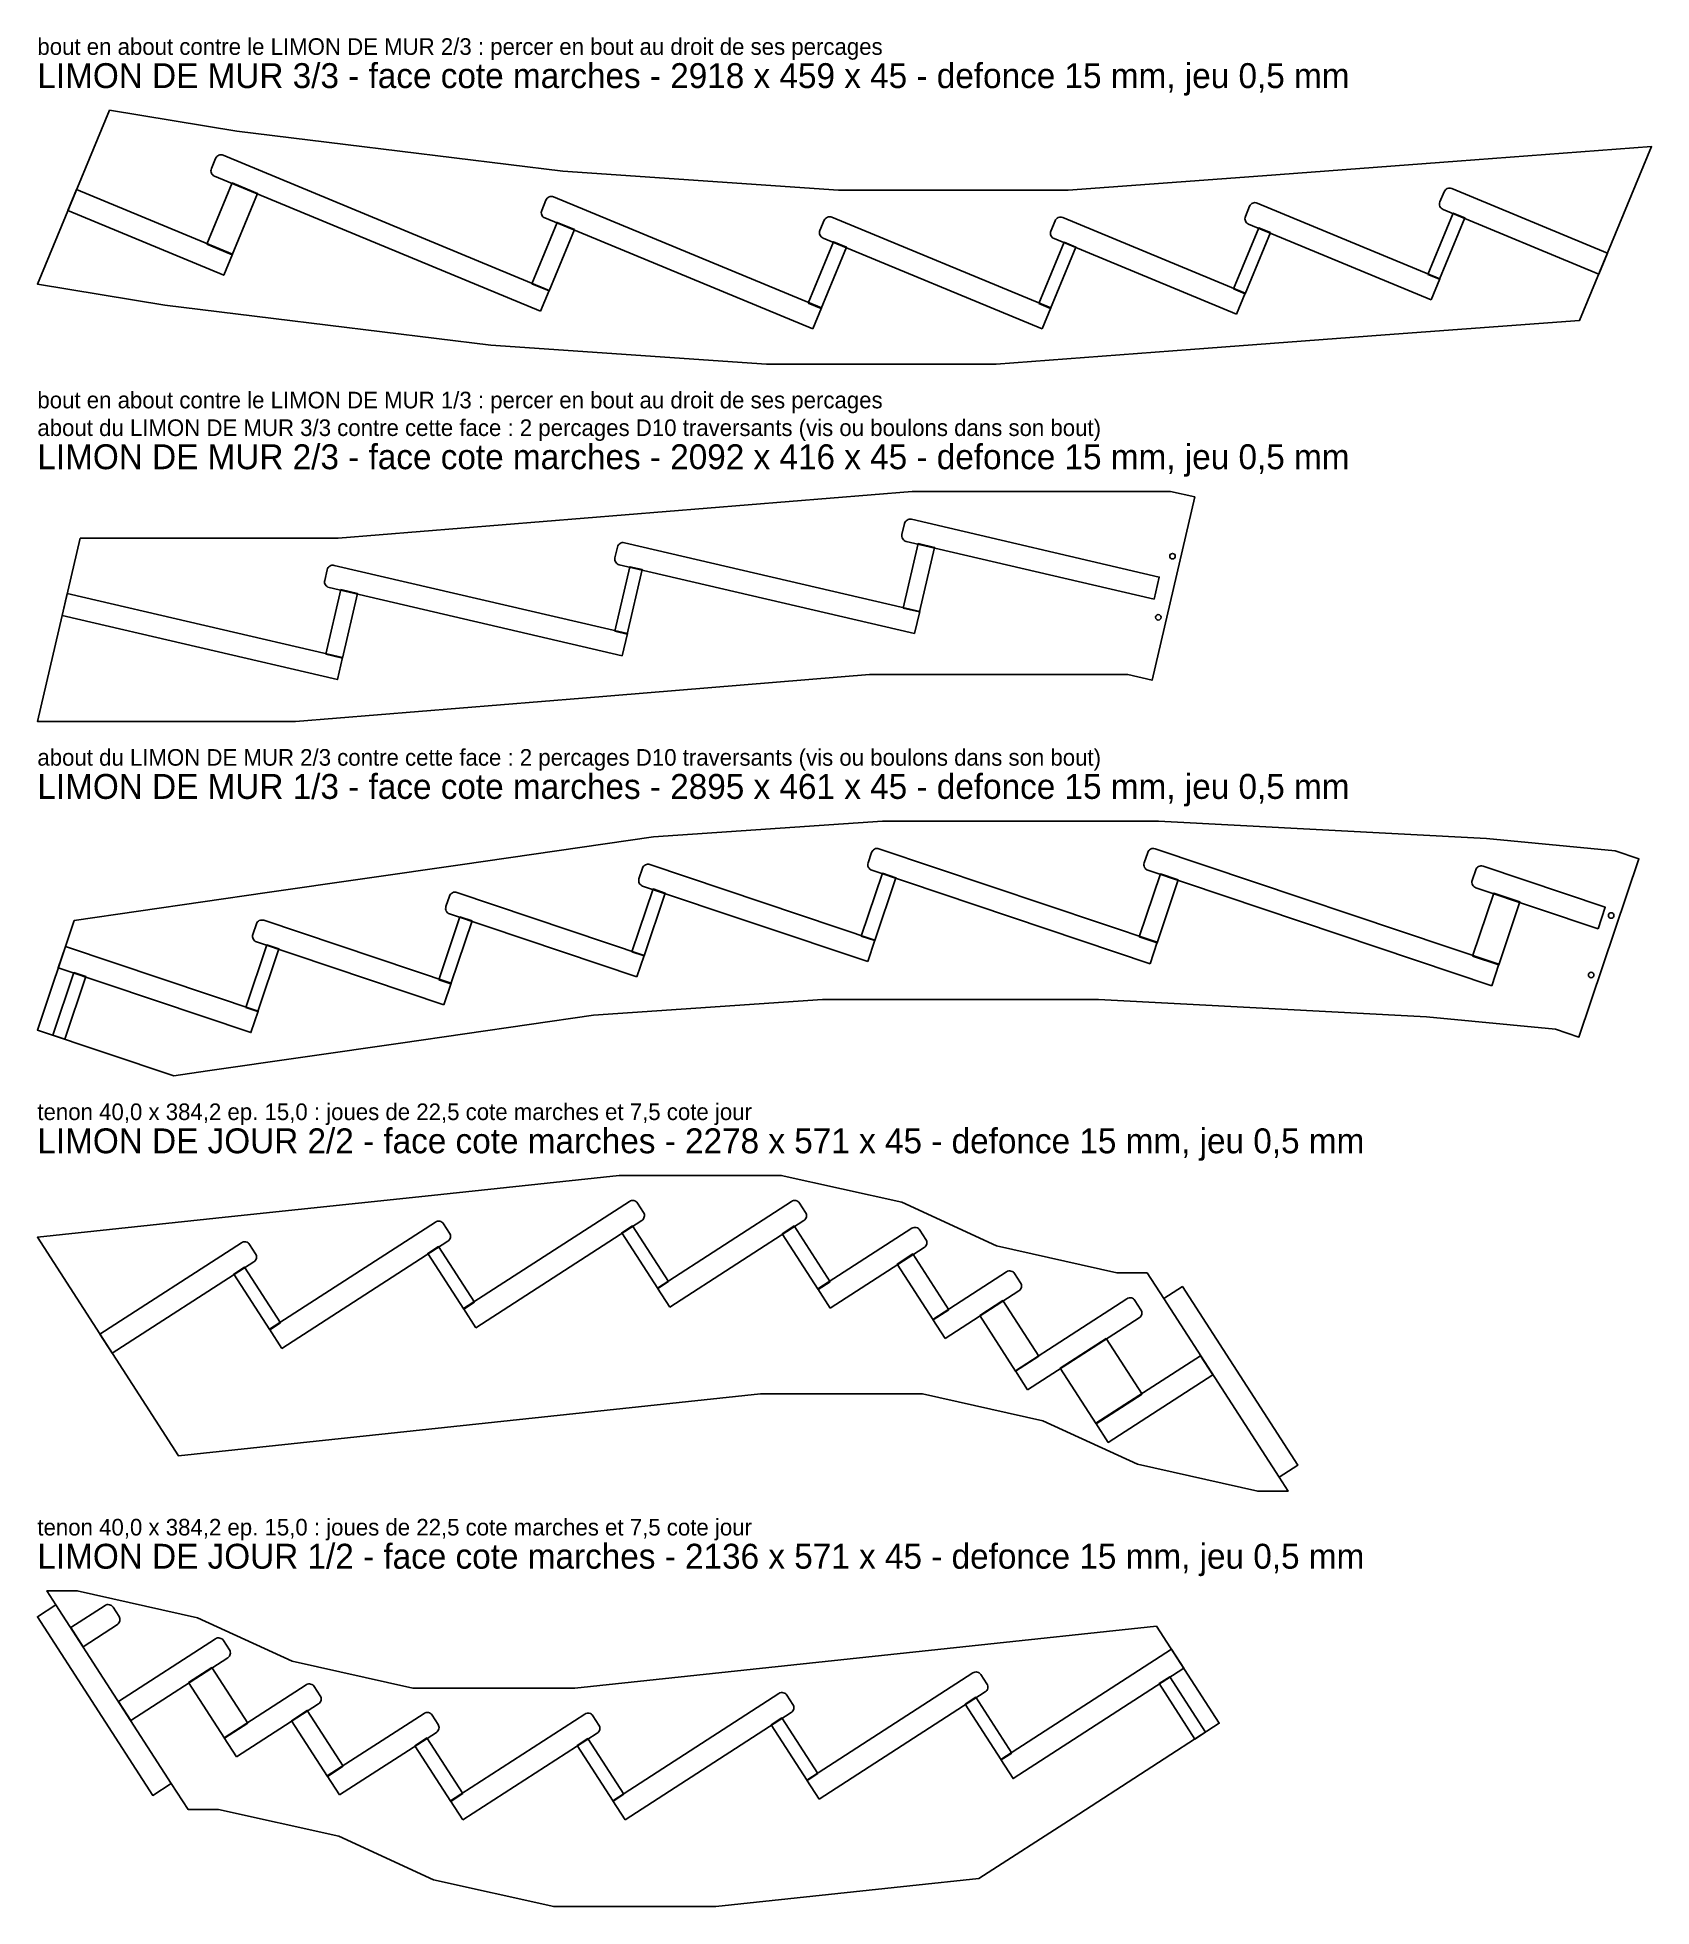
# Model space of a CAD drawing. Header units: millimetres. Extents: x 0 to 2917, y 0 to 3378.
import ezdxf

# ---------------------------------------------------------------- set-up
doc = ezdxf.new("R2010")
doc.units = ezdxf.units.MM
for name, color, linetype in [('DECOUPE', 7, 'CONTINUOUS'), ('DEFONCE', 1, 'CONTINUOUS'), ('PERCAGE', 30, 'CONTINUOUS'), ('TENON', 6, 'CONTINUOUS'), ('TEXTE', 3, 'CONTINUOUS')]:
    doc.layers.add(name, color=color, linetype=linetype)

msp = doc.modelspace()

# ---------------------------------------------------------------- linework, layer by layer
at = {"layer": 'DECOUPE'}
for points in [[(130.121, 3246.022), (360.661, 3207.886), (949.845, 3135.731), (1447.592, 3101.453), (1862.591, 3101.453), (2214.115, 3127.748), (2565.638, 3154.042), (2917.162, 3180.337), (2787.041, 2866.222), (2435.518, 2839.927), (2083.994, 2813.632), (1732.471, 2787.338), (1317.471, 2787.338), (819.724, 2821.615), (230.541, 2893.77), (0, 2931.906)], [(77.112, 2472.75), (543.72, 2472.75), (1062.379, 2515.044), (1581.038, 2557.338), (2047.646, 2557.338), (2091.473, 2547.132), (2014.361, 2215.992), (1970.534, 2226.197), (1503.926, 2226.197), (985.267, 2183.904), (466.608, 2141.61), (0, 2141.61)], [(66.475, 1781.948), (415.361, 1832.331), (764.247, 1882.715), (1113.134, 1933.098), (1527.153, 1961.61), (2026.079, 1961.61), (2618.827, 1930.104), (2851.443, 1907.897), (2894.102, 1893.572), (2785.87, 1571.259), (2743.211, 1585.584), (2510.595, 1607.791), (1917.846, 1639.296), (1418.92, 1639.296), (1004.901, 1610.785), (656.015, 1560.401), (307.129, 1510.018), (246.397, 1501.248), (0, 1583.988)], [(2005.327, 1145.476), (1950.582, 1145.476), (1733.019, 1194.058), (1561.961, 1272.666), (1344.398, 1321.248), (1051.59, 1321.248), (701.06, 1283.98), (350.53, 1246.713), (0, 1209.445), (254.935, 814.593), (605.465, 851.86), (955.995, 889.128), (1306.524, 926.396), (1599.333, 926.396), (1816.896, 877.813), (1987.954, 799.206), (2205.517, 750.624), (2260.262, 750.624), (2243.989, 775.827), (2277.594, 797.524), (2069.212, 1120.273), (2035.608, 1098.576)], [(2022.659, 506.655), (1672.129, 469.387), (1321.599, 432.12), (971.069, 394.852), (678.261, 394.852), (460.698, 443.434), (289.64, 522.042), (72.077, 570.624), (17.332, 570.624), (33.604, 545.421), (0, 523.724), (208.382, 200.975), (241.986, 222.672), (272.267, 175.772), (327.012, 175.772), (544.574, 127.19), (715.633, 48.582), (933.196, 0), (1226.004, 0), (1576.534, 37.268), (1701.167, 50.518), (1871.546, 160.523), (2135.928, 331.22)]]:
    msp.add_lwpolyline(points, close=True, dxfattribs=at)
at = {"layer": 'DEFONCE'}
for points in [[(909.352, 2882.636), (925.043, 2920.515), (335.878, 3164.573, 0.414214), (322.159, 3158.891), (314.505, 3140.413, 0.414214), (320.187, 3126.694)], [(1401.301, 2850.76), (1416.992, 2888.639), (932.738, 3089.238, 0.414214), (919.019, 3083.556), (911.365, 3065.079, 0.414214), (917.047, 3051.36)], [(2518.723, 2903.608), (2534.414, 2941.487), (2204.409, 3078.189, 0.414214), (2190.69, 3072.507), (2183.036, 3054.03, 0.414214), (2188.718, 3040.311)], [(2821.744, 2949.995), (2837.435, 2987.873), (2555.933, 3104.484, 0.414214), (2542.214, 3098.802), (2534.56, 3080.324, 0.414214), (2540.242, 3066.605)], [(1815.677, 2851.019), (1831.368, 2888.897), (1435.646, 3052.823, 0.414214), (1421.927, 3047.14), (1414.273, 3028.663, 0.414214), (1419.955, 3014.944)], [(2167.2, 2877.313), (2182.891, 2915.192), (1852.886, 3051.895, 0.414214), (1839.167, 3046.212), (1831.513, 3027.735, 0.414214), (1837.195, 3014.016)], [(2018.215, 2362.612), (2027.514, 2402.543), (1579.551, 2506.859, 0.414214), (1566.943, 2499.014), (1562.407, 2479.536, 0.414214), (1570.252, 2466.928)], [(1585.273, 2300.357), (1594.572, 2340.289), (1060.892, 2464.565, 0.414214), (1048.284, 2456.721), (1043.748, 2437.242, 0.414214), (1051.593, 2424.634)], [(1056.964, 2260.31), (1066.263, 2300.242), (536.431, 2423.623, 0.414214), (523.823, 2415.778), (519.287, 2396.299, 0.414214), (527.132, 2383.691)], [(2010.664, 1703.78), (2023.716, 1742.648), (1520.875, 1911.501, 0.414214), (1507.579, 1904.89), (1501.212, 1885.93, 0.414214), (1507.824, 1872.634)], [(2628.253, 1663.934), (2641.304, 1702.801), (2019.801, 1911.501, 0.414214), (2006.505, 1904.89), (2000.138, 1885.93, 0.414214), (2006.75, 1872.634)], [(1500.493, 1707.557), (1513.545, 1746.424), (1106.856, 1882.989, 0.414214), (1093.56, 1876.378), (1087.193, 1857.419, 0.414214), (1093.805, 1844.122)], [(2820.457, 1766.931), (2833.509, 1805.798), (2612.55, 1879.996, 0.414214), (2599.253, 1873.384), (2592.887, 1854.425, 0.414214), (2599.498, 1841.129)], [(1083.535, 1680.032), (1096.587, 1718.899), (757.97, 1832.606, 0.414214), (744.674, 1825.995), (738.307, 1807.035, 0.414214), (744.918, 1793.739)], [(734.649, 1629.649), (747.701, 1668.516), (409.084, 1782.223, 0.414214), (395.787, 1775.612), (389.421, 1756.652, 0.414214), (396.032, 1743.356)], [(792.191, 1046.044), (769.952, 1080.489), (1070.038, 1274.238, -0.414214), (1084.555, 1271.112), (1095.403, 1254.31, -0.414214), (1092.277, 1239.794)], [(1142.721, 1083.312), (1120.482, 1117.756), (1362.847, 1274.238, -0.414214), (1377.363, 1271.112), (1388.211, 1254.31, -0.414214), (1385.086, 1239.794)], [(441.661, 1008.776), (419.422, 1043.221), (719.508, 1236.971, -0.414214), (734.025, 1233.845), (744.873, 1217.043, -0.414214), (741.747, 1202.526)], [(1432.925, 1081.63), (1410.686, 1116.075), (1580.409, 1225.656, -0.414214), (1594.926, 1222.53), (1605.774, 1205.728, -0.414214), (1602.648, 1191.211)], [(135.237, 999.986), (112.998, 1034.43), (368.978, 1199.703, -0.414214), (383.495, 1196.577), (394.343, 1179.775, -0.414214), (391.217, 1165.258)], [(1640.522, 1026.614), (1618.283, 1061.058), (1751.468, 1147.049, -0.414214), (1765.984, 1143.923), (1776.833, 1127.121, -0.414214), (1773.707, 1112.604)], [(1789.567, 933.793), (1767.328, 968.238), (1969.031, 1098.466, -0.414214), (1983.547, 1095.341), (1994.396, 1078.538, -0.414214), (1991.27, 1064.022)], [(82.527, 469.647), (60.288, 504.092), (122.256, 544.101, -0.414214), (136.773, 540.975), (147.621, 524.173, -0.414214), (144.495, 509.657)], [(168.675, 336.218), (146.436, 370.662), (321.799, 483.885, -0.414214), (336.316, 480.759), (347.164, 463.957, -0.414214), (344.038, 449.44)], [(1412.73, 194.184), (1390.491, 228.628), (1690.578, 422.378, -0.414214), (1705.094, 419.252), (1715.942, 402.45, -0.414214), (1712.817, 387.933)], [(359.898, 270.63), (337.659, 305.074), (485.877, 400.77, -0.414214), (500.393, 397.644), (511.241, 380.842, -0.414214), (508.116, 366.325)], [(1062.2, 156.916), (1039.961, 191.361), (1340.048, 385.11, -0.414214), (1354.564, 381.984), (1365.412, 365.182, -0.414214), (1362.287, 350.666)], [(545.989, 201.728), (523.75, 236.172), (698.746, 349.158, -0.414214), (713.263, 346.032), (724.111, 329.23, -0.414214), (720.985, 314.713)], [(768.824, 156.55), (746.585, 190.994), (989.518, 347.843, -0.414214), (1004.034, 344.717), (1014.883, 327.915, -0.414214), (1011.757, 313.398)]]:
    msp.add_lwpolyline(points, format="xyb", close=True, dxfattribs=at)
for points in [[(305.97, 3003.969), (352.008, 2984.898), (397.865, 3095.599), (351.827, 3114.67)], [(54.985, 3064.642), (336.699, 2947.943), (352.39, 2985.822), (70.676, 3102.52)], [(893.293, 2932.585), (924.66, 2919.591), (970.518, 3030.292), (939.15, 3043.286)], [(2512.783, 2949.365), (2534.032, 2940.563), (2579.889, 3051.264), (2558.64, 3060.066)], [(1392.856, 2897.555), (1416.609, 2887.715), (1462.466, 2998.416), (1438.713, 3008.256)], [(1809.736, 2896.776), (1830.985, 2887.973), (1876.842, 2998.675), (1855.593, 3007.477)], [(2161.259, 2923.07), (2182.508, 2914.268), (2228.366, 3024.969), (2207.117, 3033.772)], [(1564.514, 2346.261), (1594.345, 2339.315), (1621.521, 2456.016), (1591.69, 2462.962)], [(1043.636, 2304.484), (1066.036, 2299.268), (1093.212, 2415.969), (1070.811, 2421.185)], [(44.567, 2332.992), (542.153, 2217.12), (551.452, 2257.052), (53.866, 2372.923)], [(521.394, 2263.024), (551.225, 2256.078), (578.401, 2372.779), (548.57, 2379.725)], [(1488.853, 1753.66), (1513.226, 1745.476), (1551.37, 1859.066), (1526.997, 1867.251)], [(1991.212, 1752.508), (2023.398, 1741.7), (2061.541, 1855.29), (2029.355, 1866.098)], [(1074.465, 1725.273), (1096.269, 1717.951), (1134.412, 1831.541), (1112.609, 1838.863)], [(2593.746, 1717.716), (2640.986, 1701.853), (2679.129, 1815.443), (2631.89, 1831.306)], [(725.579, 1674.889), (747.382, 1667.568), (785.526, 1781.158), (763.722, 1788.48)], [(37.666, 1696.156), (385.763, 1579.265), (398.814, 1618.132), (50.718, 1735.023)], [(376.692, 1624.506), (398.496, 1617.184), (436.64, 1730.775), (414.836, 1738.096)], [(27.965, 1574.597), (49.769, 1567.275), (87.753, 1680.391), (65.95, 1687.713)], [(1140.347, 1129.392), (1121.024, 1116.916), (1056.03, 1217.581), (1075.353, 1230.057)], [(1432.828, 1129.18), (1411.228, 1115.234), (1346.234, 1215.9), (1367.834, 1229.845)], [(789.817, 1092.124), (770.494, 1079.648), (705.5, 1180.314), (724.823, 1192.789)], [(439.287, 1054.856), (419.964, 1042.381), (354.97, 1143.046), (374.293, 1155.521)], [(1647.349, 1078.634), (1618.825, 1060.218), (1553.831, 1160.883), (1582.355, 1179.299)], [(1809.735, 994.427), (1767.871, 967.398), (1702.877, 1068.063), (1744.741, 1095.092)], [(1996.259, 925.806), (1913.614, 872.446), (1848.62, 973.111), (1931.265, 1026.471)], [(2124.457, 960.963), (1935.311, 838.842), (1913.072, 873.286), (2102.218, 995.408)], [(2071.748, 430.625), (1763.26, 231.451), (1741.021, 265.896), (2049.509, 465.069)], [(380.066, 331.263), (338.202, 304.234), (273.208, 404.899), (315.072, 431.929)], [(2111.145, 315.219), (2091.822, 302.743), (2027.099, 402.988), (2046.422, 415.464)], [(1760.886, 277.531), (1741.563, 265.056), (1676.569, 365.721), (1695.892, 378.196)], [(552.816, 253.748), (524.292, 235.332), (459.298, 335.997), (487.822, 354.413)], [(1410.356, 240.264), (1391.034, 227.788), (1326.04, 328.453), (1345.362, 340.929)], [(768.728, 204.1), (747.128, 190.154), (682.134, 290.819), (703.734, 304.765)], [(1059.826, 202.996), (1040.504, 190.52), (975.51, 291.186), (994.832, 303.661)]]:
    msp.add_lwpolyline(points, close=True, dxfattribs=at)
at = {"layer": 'PERCAGE'}
for centre in [(2051.403, 2440.097), (2025.699, 2329.717), (2844.042, 1790.83), (2807.965, 1683.392)]:
    msp.add_circle(centre, 5, dxfattribs=at)
at = {"layer": 'TENON'}
for points in [[(2277.594, 797.524), (2243.989, 775.827), (2035.608, 1098.576), (2069.212, 1120.273)], [(241.986, 222.672), (208.382, 200.975), (0, 523.724), (33.604, 545.421)]]:
    msp.add_lwpolyline(points, close=True, dxfattribs=at)

# ---------------------------------------------------------------- texts
at = {"layer": 'TEXTE'}
for s, height, p in [('bout en about contre le LIMON DE MUR 2/3 : percer en bout au droit de ses percages', 30, (0, 3346.022)), ('LIMON DE MUR 3/3 - face cote marches - 2918 x 459 x 45 - defonce 15 mm, jeu 0,5 mm', 45, (0, 3286.022)), ('bout en about contre le LIMON DE MUR 1/3 : percer en bout au droit de ses percages', 30, (0, 2707.338)), ('about du LIMON DE MUR 3/3 contre cette face : 2 percages D10 traversants (vis ou boulons dans son bout)', 30, (0, 2657.338)), ('LIMON DE MUR 2/3 - face cote marches - 2092 x 416 x 45 - defonce 15 mm, jeu 0,5 mm', 45, (0, 2597.338)), ('about du LIMON DE MUR 2/3 contre cette face : 2 percages D10 traversants (vis ou boulons dans son bout)', 30, (0, 2061.61)), ('LIMON DE MUR 1/3 - face cote marches - 2895 x 461 x 45 - defonce 15 mm, jeu 0,5 mm', 45, (0, 2001.61)), ('tenon 40,0 x 384,2 ep. 15,0 : joues de 22,5 cote marches et 7,5 cote jour', 30, (0, 1421.248)), ('LIMON DE JOUR 2/2 - face cote marches - 2278 x 571 x 45 - defonce 15 mm, jeu 0,5 mm', 45, (0, 1361.248)), ('tenon 40,0 x 384,2 ep. 15,0 : joues de 22,5 cote marches et 7,5 cote jour', 30, (0, 670.624)), ('LIMON DE JOUR 1/2 - face cote marches - 2136 x 571 x 45 - defonce 15 mm, jeu 0,5 mm', 45, (0, 610.624))]:
    msp.add_text(s, height=height, dxfattribs=at).set_placement(p)

doc.saveas('drawing.dxf')
